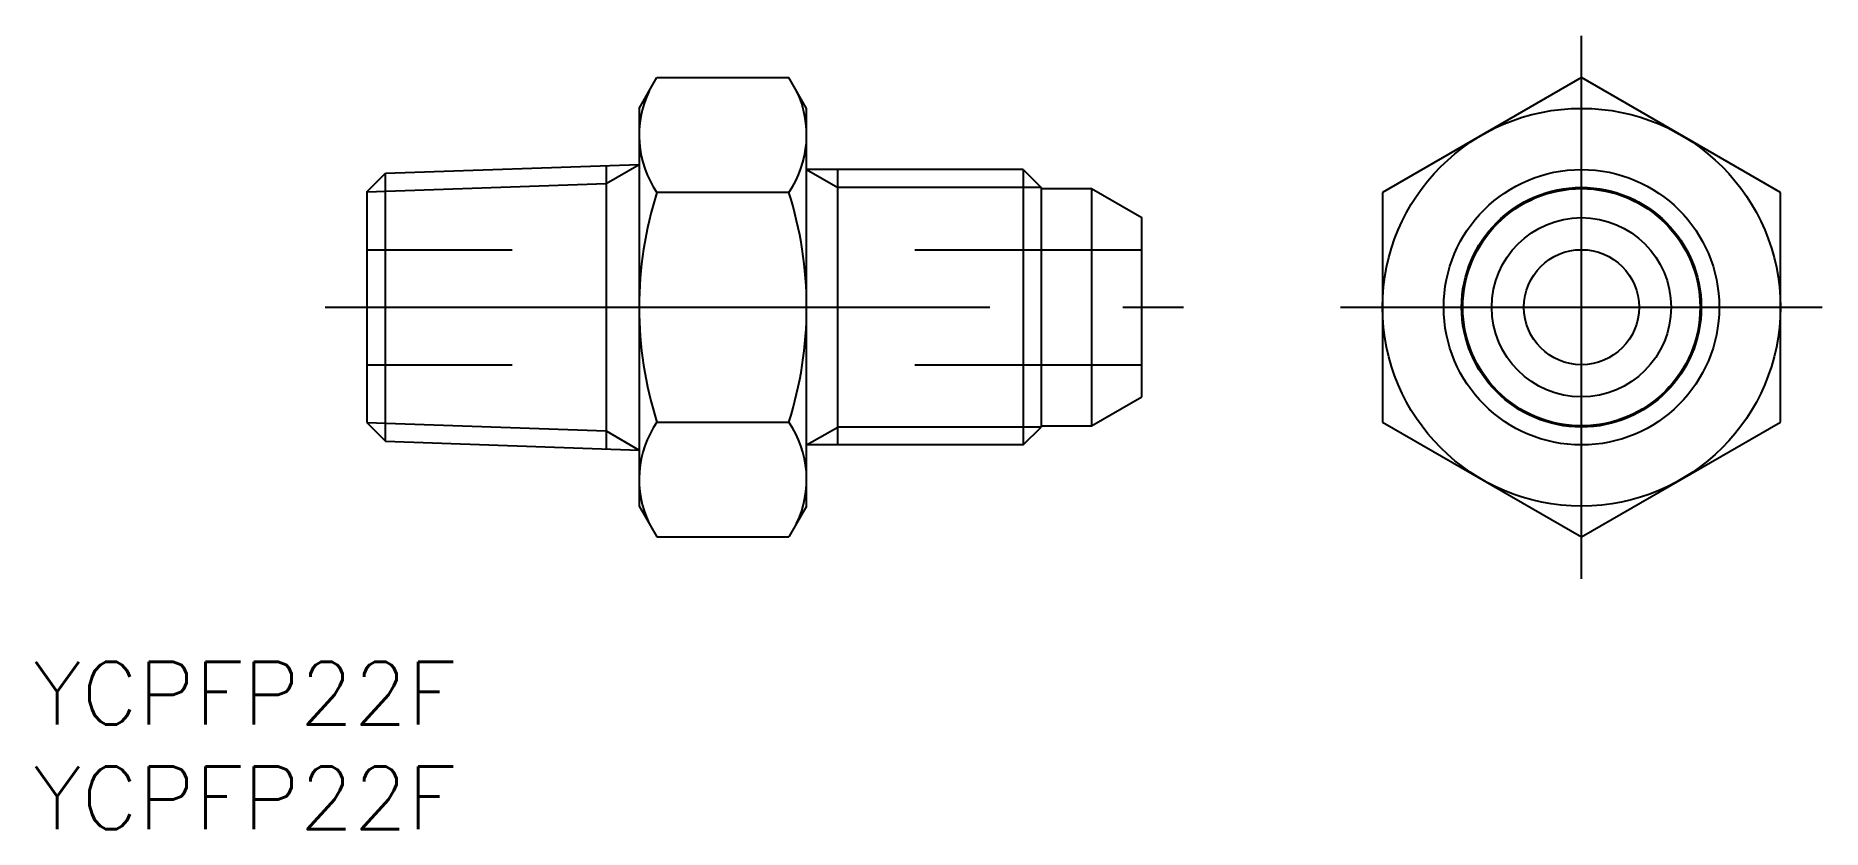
# Model space of a CAD drawing. Extents: x -73.8 to 11.5, y -24.9 to 13.
import ezdxf

# ---------------------------------------------------------------- set-up
doc = ezdxf.new("R2010")
doc.units = 0
doc.linetypes.add('CENTER', pattern=[50.8, 31.75, -6.35, 6.35, -6.35])
doc.linetypes.add('DASHED', pattern=[19.05, 12.7, -6.35])
doc.layers.get('0').update_dxf_attribs({"linetype": 'CONTINUOUS'})
doc.layers.add('CENTER', color=1, linetype='CENTER')
doc.styles.get("Standard").update_dxf_attribs({"font": 'txt.shx', "height": 3, "bigfont": 'bigfont.shx'})

msp = doc.modelspace()

# ---------------------------------------------------------------- linework, layer by layer
at = {"color": 7, "linetype": 'CONTINUOUS'}
for p, q in [((-45, 9.5), (-44.151, 10.97)), ((-44.151, 10.97), (-37.849, 10.97)), ((-37, 9.5), (-37.849, 10.97)), ((0, 10.97), (-9.5, 5.485)), ((9.5, 5.485), (0, 10.97)), ((-45, 9.5), (-45, -9.5)), ((-37, -9.5), (-37, 9.5)), ((-58, 5.513), (-57.113, 6.4)), ((-57.113, 6.4), (-45, 6.823)), ((-57.113, -6.4), (-57.113, 6.4)), ((-46.578, 6.767), (-46.578, -6.767)), ((-26.656, 6.579), (-37, 6.579)), ((-35.517, -6.579), (-35.517, 6.579)), ((-26.656, 6.579), (-26.656, -6.579)), ((-26.656, 6.579), (-25.8, 5.723)), ((-58, 5.513), (-58, -5.513)), ((-37.849, 5.485), (-44.151, 5.485)), ((-25.8, 5.723), (-25.8, -5.723)), ((-25.8, 5.665), (-23.4, 5.665)), ((-23.4, 5.665), (-23.4, -5.665)), ((-23.4, 5.665), (-21, 4.28)), ((-9.5, 5.485), (-9.5, -5.485)), ((9.5, -5.485), (9.5, 5.485)), ((-21, -4.28), (-21, 4.28)), ((-23.4, -5.665), (-21, -4.28)), ((-58, -5.513), (-57.113, -6.4)), ((-44.151, -5.485), (-37.849, -5.485)), ((-26.656, -6.579), (-25.8, -5.723)), ((-25.8, -5.665), (-23.4, -5.665)), ((-9.5, -5.485), (0, -10.97)), ((0, -10.97), (9.5, -5.485)), ((-57.113, -6.4), (-45, -6.823)), ((-26.656, -6.579), (-37, -6.579)), ((-45, -9.5), (-44.151, -10.97)), ((-37, -9.5), (-37.849, -10.97)), ((-44.151, -10.97), (-37.849, -10.97))]:
    msp.add_line(p, q, dxfattribs=at)
at = {"color": 3, "linetype": 'CONTINUOUS'}
for p, q in [((-46.578, 5.911), (-45, 6.823)), ((-37, 6.579), (-35.517, 5.723)), ((-58, 5.513), (-46.578, 5.911)), ((-25.8, 5.723), (-35.517, 5.723)), ((-58, -5.513), (-46.578, -5.911)), ((-46.578, -5.911), (-45, -6.823)), ((-37, -6.579), (-35.517, -5.723)), ((-25.8, -5.723), (-35.517, -5.723))]:
    msp.add_line(p, q, dxfattribs=at)
at = {"color": 3, "linetype": 'DASHED'}
for p, q in [((-58, 2.75), (-51.057, 2.75)), ((-31.828, 2.75), (-21, 2.75)), ((-58, -2.75), (-51.057, -2.75)), ((-31.828, -2.75), (-21, -2.75))]:
    msp.add_line(p, q, dxfattribs=at)
at = {"color": 7, "linetype": 'CONTINUOUS'}
for radius in [9.5, 6.579, 5.665, 4.28, 2.75]:
    msp.add_circle((0, 0), radius, dxfattribs=at)
at = {"color": 3, "linetype": 'CONTINUOUS'}
msp.add_circle((0, 0), 5.723, dxfattribs=at)
at = {"color": 7, "linetype": 'CONTINUOUS'}
for centre, radius, start, end in [((-40.144, 8.227), 4.856, 154.38425, 214.38425), ((-41.856, 8.227), 4.856, 325.61575, 25.61575), ((-26.849, 0), 18.151, 162.41205, 197.58795), ((-55.151, 0), 18.151, 342.41205, 17.58795), ((-40.144, -8.227), 4.856, 145.61575, 205.61575), ((-41.856, -8.227), 4.856, 334.38425, 34.38425)]:
    msp.add_arc(centre, radius, start, end, dxfattribs=at)
at = {"layer": 'CENTER', "color": 1, "linetype": 'CENTER'}
for p, q in [((0, -12.97), (0, 12.97)), ((-60, 0), (-19, 0)), ((-11.5, 0), (11.5, 0))]:
    msp.add_line(p, q, dxfattribs=at)

# ---------------------------------------------------------------- texts
at = {"color": 7, "linetype": 'CONTINUOUS'}
for p in [(-73.944, -19.936), (-73.944, -24.936)]:
    msp.add_text('YCPFP22F', height=3, dxfattribs=at).set_placement(p)

doc.saveas('drawing.dxf')
